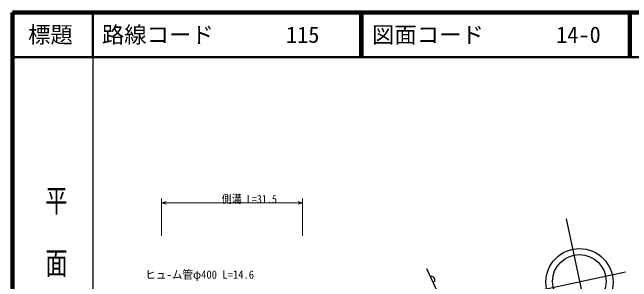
# Model space of a CAD drawing. Units: millimetres, scale not verified. Extents: x 40000 to 680000, y 20000 to 380000.
# Drawn here: x 40000 to 178401, y 319729 to 380000 of the extents above; entities that cross this region are included whole.
import ezdxf
from ezdxf.enums import TextEntityAlignment as Align

# ---------------------------------------------------------------- set-up
doc = ezdxf.new("R2010")
doc.units = ezdxf.units.MM
doc.header["$LTSCALE"] = 1000
for name, color, linetype, lineweight in [('M-BGD', 7, 'Continuous', 25), ('M-BMK-SRVR', 3, 'Continuous', 25), ('M-STR-HTXT', 7, 'Continuous', 13), ('M-TTL', 2, 'Continuous', 140), ('M-TTL-BAND', 7, 'Continuous', 25), ('M-TTL-LINE', 7, 'Continuous', 50)]:
    doc.layers.add(name, color=color, linetype=linetype, lineweight=lineweight)
doc.layers.add('M-TTL-TXT', color=7, linetype='Continuous')
doc.styles.add('@ＭＳ ゴシック', font='')
doc.styles.add('ＭＳ ゴシック', font='')
doc.styles.get('@ＭＳ ゴシック').set_extended_font_data('@MS Gothic')
doc.styles.get('ＭＳ ゴシック').set_extended_font_data('MS Gothic')

msp = doc.modelspace()

# ---------------------------------------------------------------- linework, layer by layer
at = {"layer": 'M-BGD'}
for p, q in [((141636, 303415), (132654, 322564)), ((133646, 320872), (133458, 320850)), ((133820, 320854), (133646, 320872)), ((134020, 320782), (133820, 320854)), ((134165, 320684), (134020, 320782)), ((134296, 320547), (134165, 320684)), ((134232, 319622), (134330, 319767)), ((134398, 320329), (134296, 320547)), ((134330, 319767), (134402, 319967)), ((134420, 320141), (134398, 320329)), ((134402, 319967), (134420, 320141))]:
    msp.add_line(p, q, dxfattribs=at)
at = {"layer": 'M-BMK-SRVR'}
for p, q in [((163773, 333817), (170640, 301510)), ((177058, 321817), (156517, 317451))]:
    msp.add_line(p, q, dxfattribs=at)
for centre, radius in [((166747, 319625), 7500), ((166722, 319781), 6000)]:
    msp.add_circle(centre, radius, dxfattribs=at)
at = {"layer": 'M-STR-HTXT'}
for p, q in [((73351, 329985), (73351, 338373)), ((104866, 338373), (104866, 329985)), ((73351, 337373), (74351, 337653)), ((73351, 337373), (104866, 337373)), ((74351, 337093), (73351, 337373)), ((103866, 337653), (104866, 337373)), ((104866, 337373), (103866, 337093))]:
    msp.add_line(p, q, dxfattribs=at)
at = {"layer": 'M-TTL'}
for p, q in [((40000, 380000), (40000, 20000)), ((680000, 380000), (40000, 380000))]:
    msp.add_line(p, q, dxfattribs=at)
at = {"layer": 'M-TTL-BAND'}
msp.add_line((58000, 370000), (58000, 20000), dxfattribs=at)
at = {"layer": 'M-TTL-LINE'}
for p, q in [((58000, 380000), (58000, 370000)), ((117750, 380000), (117750, 370000)), ((118250, 380000), (118250, 370000)), ((177750, 380000), (177750, 370000)), ((178250, 380000), (178250, 370000)), ((40000, 370000), (680000, 370000))]:
    msp.add_line(p, q, dxfattribs=at)

# ---------------------------------------------------------------- texts
at = {"layer": 'M-STR-HTXT', "style": 'ＭＳ ゴシック'}
for s, width, p in [('側溝 L=31.5', 0.9, (86773, 336746)), ('ヒュ-ム管φ400 L=14.6', 0.95, (69691, 319839))]:
    msp.add_text(s, height=1833, dxfattribs=dict(at, width=width)).set_placement(p, align=Align.BOTTOM_LEFT)
at = {"layer": 'M-TTL-BAND', "style": '@ＭＳ ゴシック', "width": 1.4}
msp.add_text('平  面  図', height=3666, rotation=270, dxfattribs=at).set_placement((49777, 306475), align=Align.MIDDLE_RIGHT)
at = {"layer": 'M-TTL-TXT', "style": 'ＭＳ ゴシック'}
msp.add_text('標題', height=3666, dxfattribs=at).set_placement((48500, 375000), align=Align.MIDDLE_CENTER)
for s, p in [('路線コード', (60000, 375000)), ('115', (101142, 375000)), ('図面コード', (120380, 375000)), ('14-0', (161521, 375000))]:
    msp.add_text(s, height=3666, dxfattribs=at).set_placement(p, align=Align.MIDDLE_LEFT)

doc.saveas('drawing.dxf')
